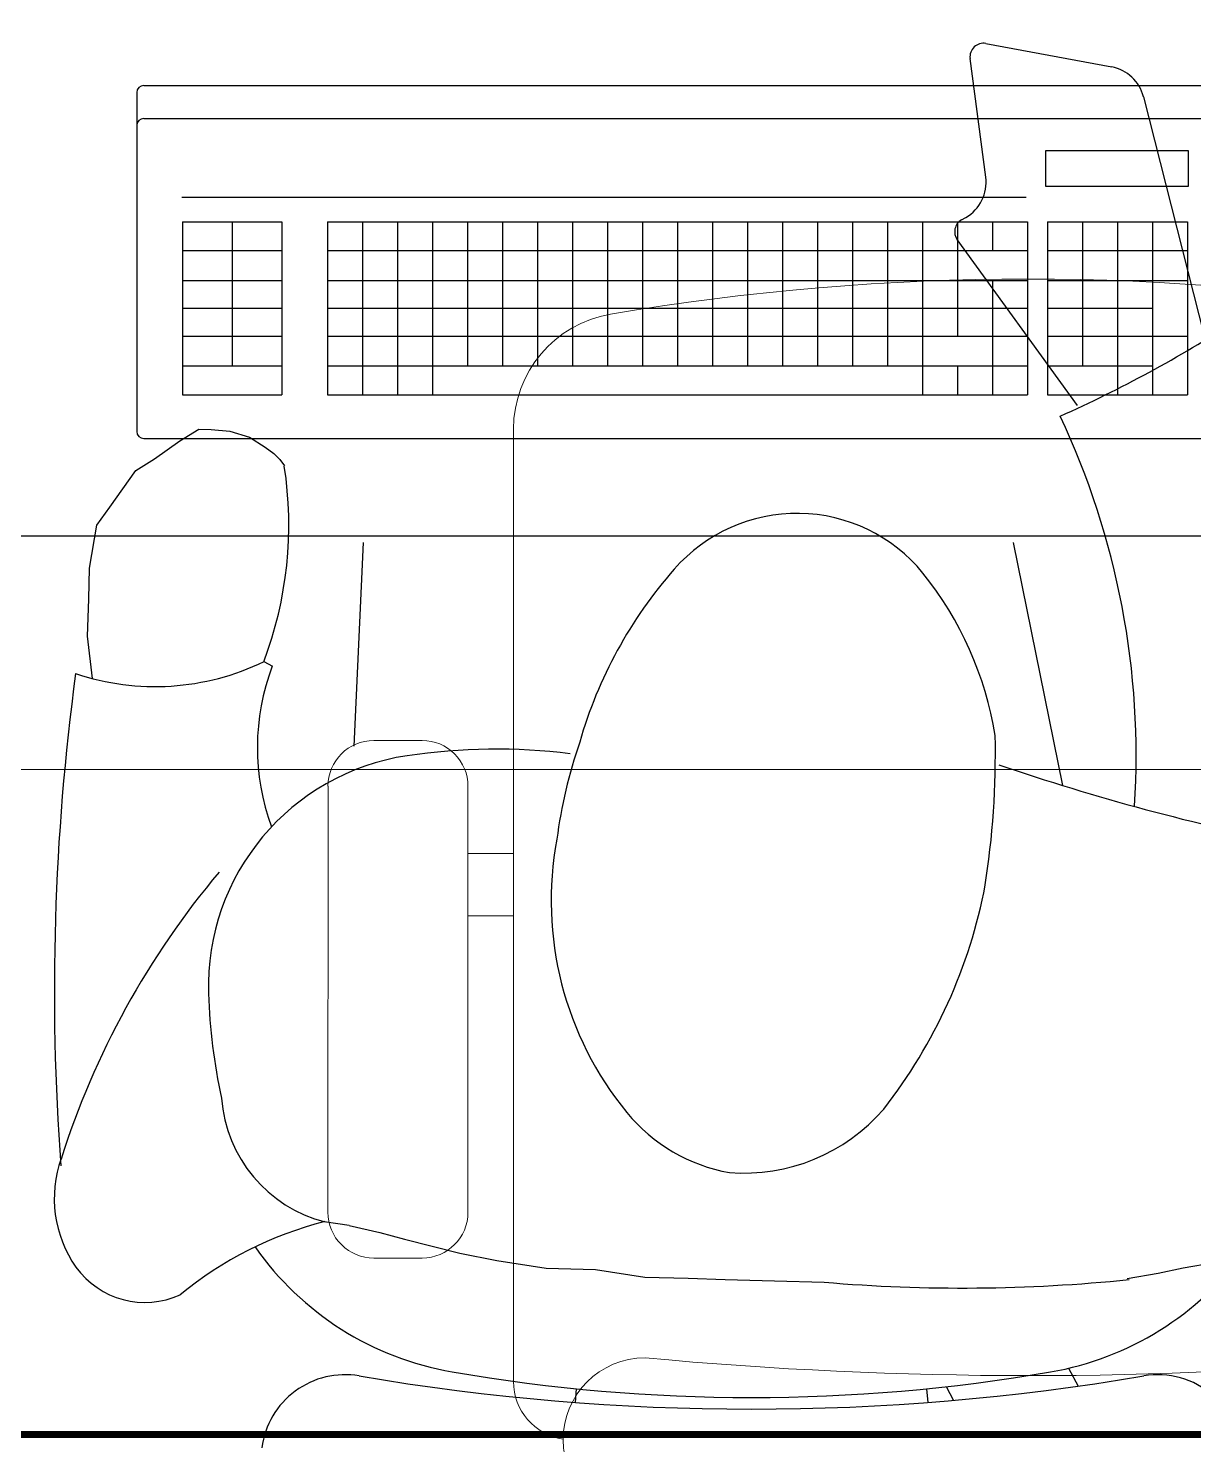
# Model space of a CAD drawing. Header units: millimetres. Extents: x 26027 to 581921, y 7230 to 233891.
# Drawn here: x 470274 to 470773, y 156741 to 157348 of the extents above; entities that cross this region are included whole.
import ezdxf

# ---------------------------------------------------------------- set-up
doc = ezdxf.new("R2010")
doc.units = ezdxf.units.MM
doc.header["$LTSCALE"] = 5
doc.linetypes.add('CENTER', pattern=[50.8, 31.75, -6.35, 6.35, -6.35])
for name, color, linetype in [('axes', 9, 'Continuous'), ('GE-EQUIPMENT', 140, 'Continuous'), ('GE-EQUIPMENT_INSERTION', 140, 'Continuous'), ('GE-EQUIPMENT_LIGHT', 141, 'Continuous'), ('GE-FURNITURE', 8, 'Continuous')]:
    doc.layers.add(name, color=color, linetype=linetype)
doc.layers.add('E-POWR', color=7, linetype='Continuous', lineweight=9, true_color=0x4e7e3e)
doc.layers.add('EXF', color=7, linetype='Continuous', lineweight=0, true_color=0x4e7e3e)
doc.layers.add('Medical Equipment and Furniture', color=163, linetype='Continuous', lineweight=0)

# ---------------------------------------------------------------- blocks, each defined once
blk = doc.blocks.new('GF21018-P')
at = {"color": 0}
for p, q in [((-0.2207, 0.47563), (-0.2207, 0.0675)), ((-0.2806, 0.34221), (-0.25983, 0.34221)), ((-0.30021, 0.32259), (-0.30021, 0.14)), ((-0.24021, 0.32259), (-0.24021, 0.14)), ((-0.24021, 0.29372), (-0.2207, 0.29372)), ((-0.24021, 0.26708), (-0.2207, 0.26708)), ((-0.2806, 0.12039), (-0.25983, 0.12039))]:
    blk.add_line(p, q, dxfattribs=at)
for centre, radius, start, end in [((-0.0001, -0.52948), 1.06948, 80.36712, 99.63288), ((-0.1707, 0.47563), 0.05, 99.63288, 180), ((-0.2806, 0.32259), 0.01962, 90, 180), ((-0.25983, 0.32259), 0.01962, 360, 90), ((-0.2806, 0.14), 0.01962, 180, 270), ((-0.25983, 0.14), 0.01962, 270, 360), ((-0.16429, 0.0425), 0.03511, 90, 270), ((0, 1.84674), 1.77674, 264.69456, 275.30527), ((-0.1957, 0.0675), 0.025, 180, 261.47208)]:
    blk.add_arc(centre, radius, start, end, dxfattribs=at)
blk = doc.blocks.new('GE-EUR00134')
at = {"layer": 'GE-FURNITURE'}
for p, q in [((458.15, 574.98), (476.23, 577.04)), ((476.23, 577.04), (492.13, 576.58)), ((492.13, 576.58), (505.38, 576.21)), ((505.38, 576.21), (523.85, 573.03)), ((523.85, 573.03), (531.65, 567.5)), ((531.65, 567.5), (547.25, 556.45)), ((547.25, 556.45), (552.32, 548.35)), ((552.32, 548.35), (559.97, 537.53)), ((559.97, 537.53), (565.04, 529.43)), ((565.04, 529.43), (564.89, 524.13)), ((564.89, 524.13), (564.09, 516.03)), ((564.09, 516.03), (561.52, 507.62)), ((561.52, 507.62), (557.34, 500.92)), ((465.37, 501.57), (463.37, 497.85)), ((557.34, 500.92), (554.57, 497.17)), ((552.01, 494.59), (549.29, 492.67)), ((554.57, 497.17), (552.01, 494.59)), ((223.76, 464.89), (225.34, 475.6)), ((223.76, 464.89), (220.74, 451.72)), ((429.17, 462.78), (516.41, 458.84)), ((220.74, 451.72), (217.79, 441.19)), ((217.79, 441.19), (211.81, 417.5)), ((211.81, 417.5), (208.71, 401.67)), ((208.71, 401.67), (205.45, 380.55)), ((205.45, 380.55), (204.85, 359.35)), ((153.74, 367.59), (147.86, 368.04)), ((204.85, 359.35), (201.6, 338.23)), ((201.6, 338.23), (201.07, 319.68)), ((201.07, 319.68), (200.62, 303.78)), ((200.62, 303.78), (200.01, 282.59)), ((200.01, 282.59), (199.41, 261.39)), ((153.74, 217.4), (147.86, 216.95)), ((154.64, 208.96), (148.76, 205.83)), ((575.17, 152.68), (646.33, 204.27)), ((654.7, 202.47), (655.78, 200.59)), ((673.03, 192.06), (723.89, 198.78)), ((730.31, 192.01), (720.25, 138.03)), ((516.41, 180.31), (412.31, 159.21)), ((162.54, 156.53), (154.86, 152.44)), ((201.01, 131.4), (203.28, 118.08)), ((707.5, 124.45), (604.44, 98.34)), ((203.28, 118.08), (205.63, 107.4)), ((205.63, 107.4), (207.9, 94.08))]:
    blk.add_line(p, q, dxfattribs=at)
for centre, radius, start, end in [((235.3, 540.12), 51.24, 70.46738, 125.02364), ((324.23, -429.53), 1020.84, 82.33974, 94.20775), ((144.03, 246.38), 358.7, 49.87513, 72.46811), ((227.35, 552.43), 36.6, 125.89856, 204.35914), ((561.38, 548.07), 106.68, 161.34379, 205.93905), ((71, 436.09), 159.32, 14.2898, 39.45819), ((330.26, 287.47), 237.88, 91.71973, 102.62722), ((326.13, 425.29), 100, 8.50183, 91.71973), ((282.57, 460.58), 59.18, 94.17916, 165.64591), ((289.37, 398.6), 130.3, 125.06358, 170.22106), ((428.55, 406.47), 97.81, 69.14501, 110.3234), ((123.75, 466.69), 36, 350.32042, 82.45424), ((523.96, 656.55), 165.74, 249.25829, 278.75319), ((1145, 292.49), 1000, 170.32042, 189.67958), ((169.69, 401.91), 258.17, 352.93074, 8.50183), ((905, 292.49), 755, 170.22106, 189.77894), ((362.88, 235.22), 143.13, 79.39337, 129.34841), ((362.35, 168.61), 209.03, 70.87592, 82.61385), ((378.61, 182.48), 190.9, 48.5505, 74.12365), ((318.64, 289.18), 73.36, 129.34841, 170.01274), ((459.24, 272.98), 69.7, 309.25437, 48.99288), ((325.23, 295.73), 79.08, 175.52777, 229.26628), ((897.5, 202.09), 700.61, 175.14471, 185.86252), ((411.46, 412.07), 223.76, 231.97684, 259.22593), ((409.37, 336.33), 150.32, 279.35031, 308.67457), ((500.18, 222.88), 5, 308.67457, 309.25437), ((649.71, 199.61), 5.76, 29.82948, 125.94499), ((670.77, 209.19), 17.28, 209.82948, 277.52328), ((724.65, 193.06), 5.76, 349.44013, 97.52328), ((425.89, 553.17), 365.24, 260.98279, 271.23966), ((1340.28, -128.2), 971.45, 161.10299, 168.84263), ((289.37, 186.39), 130.3, 189.77894, 234.06335), ((424.97, 469.45), 341.87, 266.39714, 295.20786), ((1088.63, 392.64), 567.84, 204.17092, 212.77762), ((703.26, 141.2), 17.28, 284.21849, 349.44013), ((123.75, 118.3), 36, 268.25841, 9.67958)]:
    blk.add_arc(centre, radius, start, end, dxfattribs=at)
blk = doc.blocks.new('GE-EUR01612')
at = {"layer": 'GE-EQUIPMENT'}
for p, q in [((-226.16, -409.78), (-226.16, -555.05)), ((-226.16, -409.78), (-226.16, -555.05)), ((-223.16, -406.78), (242.54, -406.78)), ((-223.16, -558.05), (242.54, -558.05))]:
    blk.add_line(p, q, dxfattribs=at)
for centre, start, end in [((-223.16, -409.78), 90, 180), ((-223.16, -555.05), 180, 270)]:
    blk.add_arc(centre, 3, start, end, dxfattribs=at)
at = {"layer": 'GE-EQUIPMENT_LIGHT'}
for p, q in [((-223.16, -420.92), (242.54, -420.92)), ((163.52, -450.08), (163.52, -434.6)), ((163.52, -434.6), (224.51, -434.6)), ((224.51, -434.6), (224.51, -450.08)), ((-206.86, -454.67), (155.1, -454.67)), ((224.51, -450.08), (163.52, -450.08)), ((-206.58, -465.2), (-164, -465.2)), ((-206.58, -465.2), (-206.58, -539.31)), ((-185.29, -465.2), (-185.29, -526.96)), ((-164, -465.2), (-164, -539.31)), ((-144.41, -465.2), (155.59, -465.2)), ((-144.41, -465.2), (-144.41, -539.31)), ((-129.41, -465.2), (-129.41, -539.31)), ((-114.41, -465.2), (-114.41, -539.31)), ((-99.41, -465.2), (-99.41, -539.31)), ((-84.41, -465.2), (-84.41, -526.96)), ((-69.41, -465.2), (-69.41, -526.96)), ((-54.41, -465.2), (-54.41, -526.96)), ((-39.41, -465.2), (-39.41, -526.96)), ((-24.41, -465.2), (-24.41, -526.96)), ((-9.41, -465.2), (-9.41, -526.96)), ((5.59, -465.2), (5.59, -526.96)), ((20.59, -465.2), (20.59, -526.96)), ((35.59, -465.2), (35.59, -526.96)), ((50.59, -465.2), (50.59, -526.96)), ((65.59, -465.2), (65.59, -526.96)), ((80.59, -465.2), (80.59, -526.96)), ((95.59, -465.2), (95.59, -526.96)), ((110.59, -465.2), (110.59, -539.31)), ((125.59, -465.2), (125.59, -514.18)), ((140.59, -465.2), (140.59, -477.55)), ((155.59, -465.2), (155.59, -539.31)), ((164.25, -465.2), (164.25, -539.31)), ((164.25, -465.2), (224.25, -465.2)), ((179.25, -465.2), (179.25, -526.96)), ((194.25, -465.2), (194.25, -539.31)), ((209.25, -465.2), (209.25, -539.31)), ((224.25, -465.2), (224.25, -539.31)), ((-206.58, -477.55), (-164, -477.55)), ((-144.41, -477.55), (155.59, -477.55)), ((164.25, -477.55), (224.25, -477.55)), ((-206.58, -490.33), (-164, -490.33)), ((-144.41, -490.33), (155.59, -490.33)), ((140.59, -490.33), (140.59, -539.31)), ((164.25, -490.33), (224.25, -490.33)), ((-206.58, -502.25), (-164, -502.25)), ((-144.41, -502.25), (155.59, -502.25)), ((164.25, -502.25), (209.25, -502.25)), ((-206.58, -514.18), (-164, -514.18)), ((-144.41, -514.18), (155.59, -514.18)), ((164.25, -514.18), (224.25, -514.18)), ((-206.58, -526.96), (-164, -526.96)), ((-144.41, -526.96), (155.59, -526.96)), ((125.59, -526.96), (125.59, -539.31)), ((164.25, -526.96), (209.25, -526.96)), ((-206.58, -539.31), (-164, -539.31)), ((-144.41, -539.31), (155.59, -539.31)), ((164.25, -539.31), (224.25, -539.31))]:
    blk.add_line(p, q, dxfattribs=at)
blk.add_arc((-223.16, -423.92), 3, 90, 180, dxfattribs=at)
at = {"layer": 'GE-FURNITURE'}
blk.add_lwpolyline([(-609.85, 0), (608.73, 0), (608.73, -600), (-609.85, -600)], close=True, dxfattribs=at)
at = {"layer": 'GE-EQUIPMENT_INSERTION', "rotation": 90}
blk.add_blockref('GE-EUR00134', (329.82, -1119.11), dxfattribs=at)

msp = doc.modelspace()

# ---------------------------------------------------------------- linework, layer by layer
at = {"layer": 'axes', "linetype": 'CENTER', "lineweight": 0}
msp.add_line((543910.81, 156745.27, 2.36), (448848.32, 156745.27, 2.36), dxfattribs=at)
at = {"layer": 'Medical Equipment and Furniture', "lineweight": 20}
msp.add_line((469808.08, 157130.27, 2.36), (471363.55, 157130.27, 2.36), dxfattribs=at)
at = {"layer": 'Medical Equipment and Furniture', "elevation": 2.36}
msp.add_lwpolyline([(471435.81, 157730.27), (471435.81, 157030.27), (469735.81, 157030.27)], dxfattribs=at)

# ---------------------------------------------------------------- block references
at = {"layer": 'Medical Equipment and Furniture', "extrusion": (-8.74706e-06, -2.27027e-05, 1), "xscale": 1000.000000000002, "yscale": 1000.000000000002, "zscale": 1000.000000000002, "rotation": 359.9971679684405}
msp.add_blockref('GF21018-P', (470702.4, 156700.52, -5.33), dxfattribs=at)

# ---------------------------------------------------------------- next in the draw order: block references
at = {"layer": 'GE-EQUIPMENT_INSERTION'}
msp.add_blockref('GE-EUR01612', (470546.39, 157730.27, 2.36), dxfattribs=at)

# ---------------------------------------------------------------- next in the draw order: hatches: boundary and pattern name
h = msp.add_hatch()
h.set_pattern_fill('CROSS', color=85, scale=10)
h.set_pattern_definition([(0, (368880, 104830), (63.5, 63.5), [31.75, -95.25]), (90, (368895.875, 104814.125), (-63.5, 63.5), [31.75, -95.25])])
edge = h.paths.add_edge_path()
edge.add_line((457685.58, 145694.32), (457685.58, 152806.09))
edge.add_line((457685.58, 152806.09), (462487.44, 152806.09))
edge.add_line((462487.44, 152806.09), (462487.44, 145900.86))
edge.add_line((462487.44, 145900.86), (462587.44, 145901.08))
edge.add_line((462587.44, 145901.08), (462587.44, 152806.09))
edge.add_line((462587.44, 152806.09), (464555.85, 152806.09))
edge.add_line((464555.85, 152806.09), (469284.36, 152806.09))
edge.add_line((469284.36, 152806.09), (471903.68, 152806.09))
edge.add_line((471903.68, 152806.09), (471903.68, 142653.21))
edge.add_line((471903.68, 142653.21), (478231.4, 142645.85))
edge.add_line((478231.4, 142645.85), (478231.4, 142845.16))
edge.add_line((478231.4, 142845.16), (472503.68, 142845.16))
edge.add_line((472503.68, 142845.16), (472503.68, 157839.95))
edge.add_line((472503.68, 157839.95), (472503.99, 159009.18))
edge.add_line((472503.99, 159009.18), (479768.57, 159009.18))
edge.add_line((479768.57, 159009.18), (479768.57, 159109.18))
edge.add_line((479768.57, 159109.18), (472503.68, 159109.18))
edge.add_line((472503.68, 159109.18), (472503.68, 169315.57))
edge.add_line((472503.68, 169315.57), (478921.1, 169315.57))
edge.add_line((478921.1, 169315.57), (484286.41, 169315.57))
edge.add_line((484286.41, 169315.57), (484286.41, 166351.21))
edge.add_line((484286.41, 166351.21), (484486.41, 166351.21))
edge.add_line((484486.41, 166351.21), (484486.41, 169515.57))
edge.add_line((484486.41, 169515.57), (479083.84, 169515.57))
edge.add_line((479083.84, 169515.57), (479083.84, 190946.93))
edge.add_line((479083.84, 190946.93), (479083.84, 191341.64))
edge.add_line((479083.84, 191341.64), (478883.84, 191341.64))
edge.add_line((478883.84, 191341.64), (478883.84, 195124.29))
edge.add_line((478883.84, 195124.29), (477262.37, 195124.29))
edge.add_line((477262.37, 195124.29), (477262.37, 205421.18))
edge.add_line((477262.37, 205421.18), (474368.03, 205421.18))
edge.add_line((474368.03, 205421.18), (469356.92, 205421.18))
edge.add_line((469356.92, 205421.18), (469256.92, 205421.18))
edge.add_line((469256.92, 205421.18), (469256.92, 204391.28))
edge.add_line((469256.92, 204391.28), (469856.92, 204391.28))
edge.add_line((469856.92, 204391.28), (469856.92, 204821.18))
edge.add_line((469856.92, 204821.18), (471179.26, 204821.18))
edge.add_line((471179.26, 204821.18), (471179.26, 204391.28))
edge.add_line((471179.26, 204391.28), (471779.26, 204391.28))
edge.add_line((471779.26, 204391.28), (471779.26, 204821.18))
edge.add_line((471779.26, 204821.18), (476662.37, 204821.18))
edge.add_line((476662.37, 204821.18), (476662.37, 194457.56))
edge.add_line((476662.37, 194457.56), (478283.84, 194457.56))
edge.add_line((478283.84, 194457.56), (478283.84, 169915.57))
edge.add_line((478283.84, 169915.57), (471903.68, 169915.57))
edge.add_line((471903.68, 169915.57), (471903.68, 159211.95))
edge.add_line((471903.68, 159211.95), (470513.73, 159211.95))
edge.add_line((470513.73, 159211.95), (470513.73, 159111.95))
edge.add_line((470513.73, 159111.95), (471903.68, 159111.95))
edge.add_line((471903.68, 159111.95), (471903.68, 153006.09))
edge.add_line((471903.68, 153006.09), (462587.44, 153006.09))
edge.add_line((462587.44, 153006.09), (462487.44, 152906.09))
edge.add_line((462487.44, 152906.09), (457585.58, 152906.09))
edge.add_line((457585.58, 152906.09), (457585.58, 145694.32))
at = {"layer": 'EXF'}
h = msp.add_hatch(dxfattribs=at)
h.set_pattern_fill('CROSS', color=256, scale=10)
edge = h.paths.add_edge_path()
edge.add_line((464555.85, 152806.09), (469284.36, 152806.09))
edge.add_line((469284.36, 152806.09), (471903.68, 152806.09))
edge.add_line((471903.68, 152806.09), (471903.68, 142653.21))
edge.add_line((471903.68, 142653.21), (478231.4, 142645.85))
edge.add_line((478231.4, 142645.85), (478231.4, 142845.16))
edge.add_line((478231.4, 142845.16), (472503.68, 142845.16))
edge.add_line((472503.68, 142845.16), (472503.68, 157839.95))
edge.add_line((472503.68, 157839.95), (472503.99, 159009.18))
edge.add_line((472503.99, 159009.18), (479768.57, 159009.18))
edge.add_line((479768.57, 159009.18), (479768.57, 159109.18))
edge.add_line((479768.57, 159109.18), (472503.68, 159109.18))
edge.add_line((472503.68, 159109.18), (472503.68, 169315.57))
edge.add_line((472503.68, 169315.57), (478921.1, 169315.57))
edge.add_line((478921.1, 169315.57), (484286.41, 169315.57))
edge.add_line((484286.41, 169315.57), (484286.41, 166351.21))
edge.add_line((484286.41, 166351.21), (484486.41, 166351.21))
edge.add_line((484486.41, 166351.21), (484486.41, 169515.57))
edge.add_line((484486.41, 169515.57), (479083.84, 169515.57))
edge.add_line((479083.84, 169515.57), (479083.84, 190946.93))
edge.add_line((479083.84, 190946.93), (479083.84, 191341.64))
edge.add_line((479083.84, 191341.64), (478883.84, 191341.64))
edge.add_line((478883.84, 191341.64), (478883.84, 195124.29))
edge.add_line((478883.84, 195124.29), (477262.37, 195124.29))
edge.add_line((477262.37, 195124.29), (477262.37, 205421.18))
edge.add_line((477262.37, 205421.18), (474368.03, 205421.18))
edge.add_line((474368.03, 205421.18), (469356.92, 205421.18))
edge.add_line((469356.92, 205421.18), (469256.92, 205421.18))
edge.add_line((469256.92, 205421.18), (469256.92, 204391.28))
edge.add_line((469256.92, 204391.28), (469856.92, 204391.28))
edge.add_line((469856.92, 204391.28), (469856.92, 204821.18))
edge.add_line((469856.92, 204821.18), (471179.26, 204821.18))
edge.add_line((471179.26, 204821.18), (471179.26, 204391.28))
edge.add_line((471179.26, 204391.28), (471779.26, 204391.28))
edge.add_line((471779.26, 204391.28), (471779.26, 204821.18))
edge.add_line((471779.26, 204821.18), (476662.37, 204821.18))
edge.add_line((476662.37, 204821.18), (476662.37, 194457.56))
edge.add_line((476662.37, 194457.56), (478283.84, 194457.56))
edge.add_line((478283.84, 194457.56), (478283.84, 169915.57))
edge.add_line((478283.84, 169915.57), (471903.68, 169915.57))
edge.add_line((471903.68, 169915.57), (471903.68, 159211.95))
edge.add_line((471903.68, 159211.95), (470513.73, 159211.95))
edge.add_line((470513.73, 159211.95), (470513.73, 159111.95))
edge.add_line((470513.73, 159111.95), (471903.68, 159111.95))
edge.add_line((471903.68, 159111.95), (471903.68, 153006.09))
edge.add_line((471903.68, 153006.09), (462587.44, 153006.09))

# ---------------------------------------------------------------- next in the draw order: linework, layer by layer
at = {"layer": 'E-POWR', "const_width": 3}
msp.add_lwpolyline([(465995.42, 157488.54), (465999.37, 158723.26), (468841.58, 158723.26), (468841.58, 156745.27), (471248.95, 156745.27), (471248.95, 157243.38)], dxfattribs=at)

doc.saveas('drawing.dxf')
